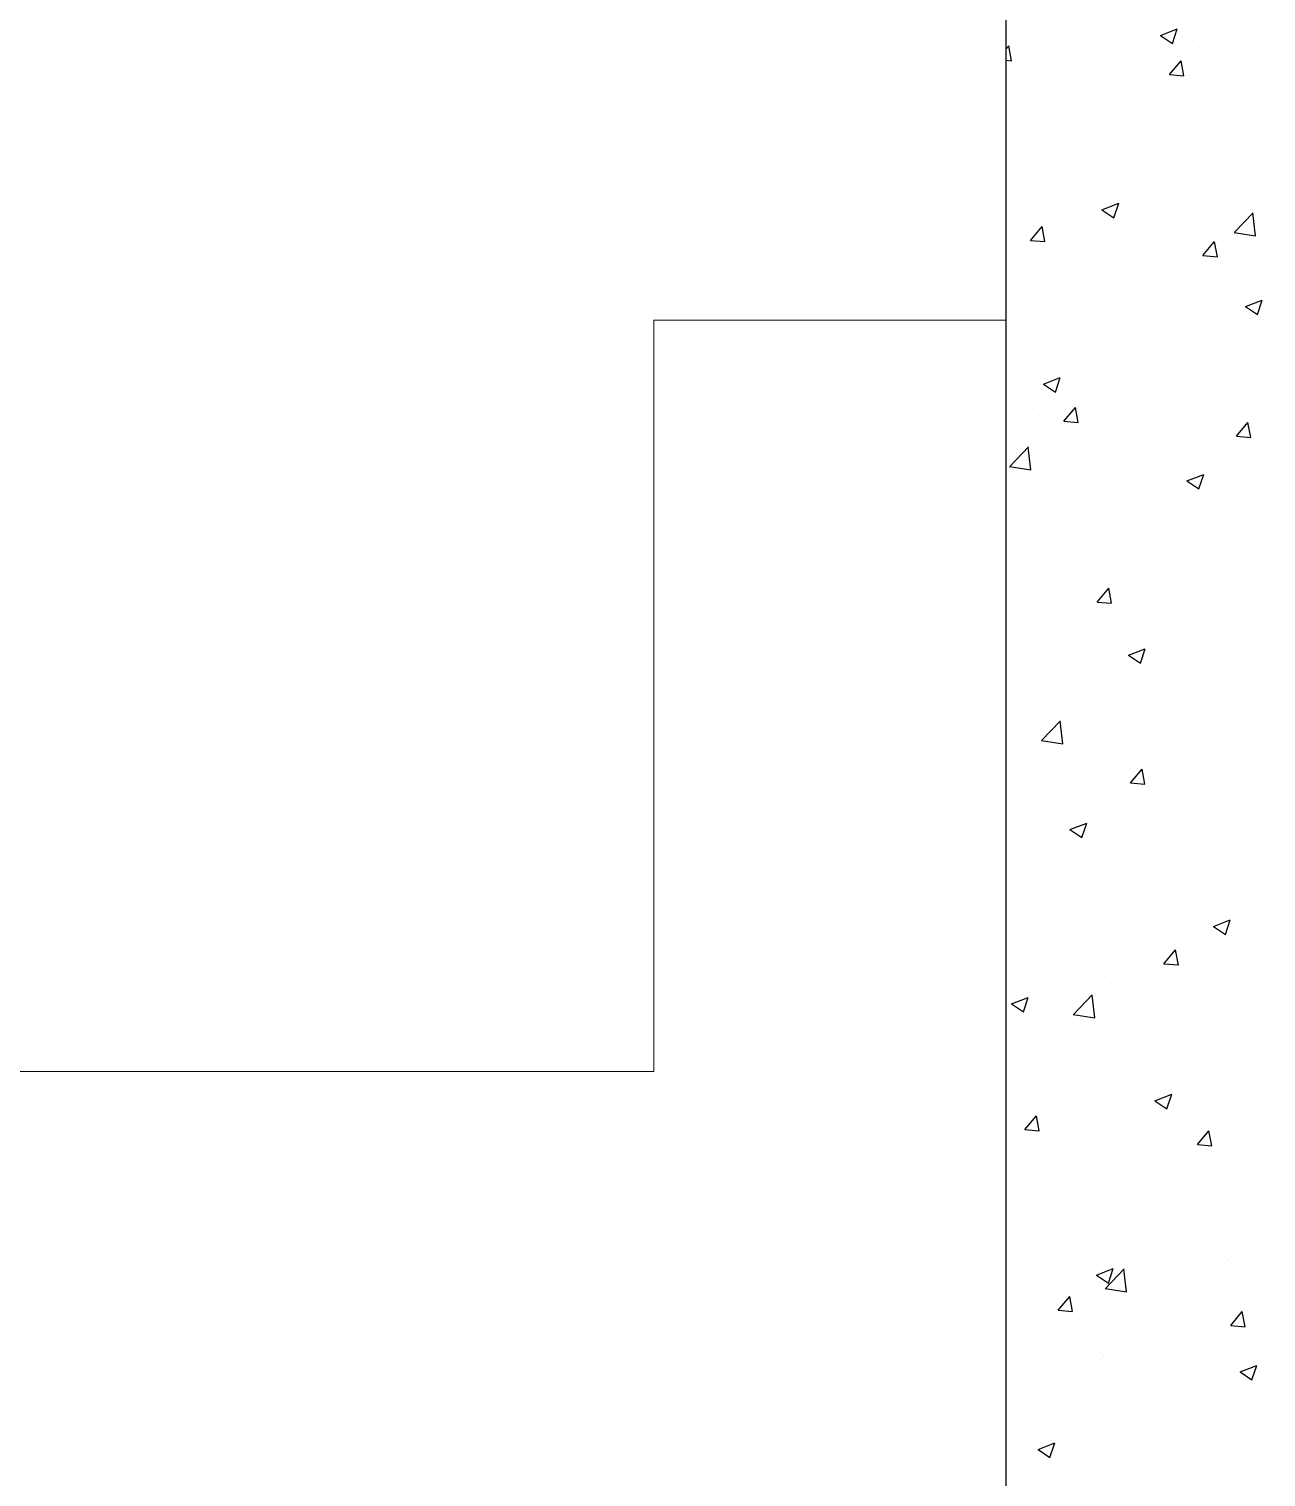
# Model space of a CAD drawing. Header units: millimetres. Extents: x 331487 to 517269, y 198509 to 399936.
# Drawn here: x 419314 to 419828, y 396058 to 396661 of the extents above; entities that cross this region are included whole.
import ezdxf

# ---------------------------------------------------------------- set-up
doc = ezdxf.new("R2010")
doc.units = ezdxf.units.MM
doc.header["$MEASUREMENT"] = 0
doc.layers.add('9th_Column', color=2, linetype='Continuous', lineweight=25)
doc.layers.add('9th_Hatch-4', color=252, linetype='Continuous', lineweight=5)
doc.layers.add('COLUMN', color=6, linetype='Continuous')

msp = doc.modelspace()

# ---------------------------------------------------------------- linework, layer by layer
at = {"layer": '9th_Column'}
msp.add_line((419720.13, 398049.03), (419720.13, 392649.03), dxfattribs=at)
at = {"layer": '9th_Hatch-4', "linetype": 'Continuous'}
for p, q in [((419573.66, 396539.61), (419720.13, 396539.61)), ((419573.66, 396227.11), (419573.66, 396539.61)), ((419261.16, 396227.11), (419573.66, 396227.11))]:
    msp.add_line(p, q, dxfattribs=at)
at = {"layer": 'COLUMN', "color": 2, "linetype": 'Continuous'}
for p, q in [((419747.24, 396655.41), (419747.24, 396655.41)), ((419784.43, 396658.05), (419791.43, 396660.74)), ((419784.43, 396658.05), (419789.4, 396654.7)), ((419789.4, 396654.7), (419791.42, 396660.74)), ((419820.34, 396656.51), (419820.34, 396656.51)), ((419720.13, 396652.35), (419721.33, 396653.77)), ((419722.48, 396647.5), (419721.33, 396653.77)), ((419776.37, 396649.29), (419776.37, 396649.29)), ((419800.62, 396653.16), (419800.62, 396653.16)), ((419801.4, 396652.59), (419801.4, 396652.59)), ((419720.13, 396647.71), (419722.49, 396647.51)), ((419762.02, 396646.5), (419762.02, 396646.5)), ((419788.23, 396641.75), (419793.06, 396647.5)), ((419794.21, 396641.22), (419793.05, 396647.49)), ((419780.38, 396641.42), (419780.38, 396641.42)), ((419788.23, 396641.75), (419794.21, 396641.23)), ((419729.03, 396634.38), (419729.03, 396634.38)), ((419775.1, 396613.15), (419775.1, 396613.15)), ((419812.97, 396618.13), (419812.97, 396618.13)), ((419750.06, 396609.85), (419750.06, 396609.85)), ((419779.16, 396608.13), (419779.16, 396608.13)), ((419800.21, 396611.51), (419800.21, 396611.51)), ((419727.77, 396604.31), (419727.77, 396604.31)), ((419727.82, 396601.09), (419727.82, 396601.09)), ((419741.89, 396601.5), (419741.89, 396601.5)), ((419781.15, 396602.06), (419781.15, 396602.06)), ((419748.85, 396590.88), (419748.85, 396590.88)), ((419760.1, 396585.54), (419767.1, 396588.23)), ((419760.1, 396585.54), (419765.07, 396582.18)), ((419765.07, 396582.18), (419767.09, 396588.23)), ((419802.23, 396588.63), (419802.23, 396588.63)), ((419815.2, 396576.22), (419822.99, 396584.33)), ((419824.01, 396574.75), (419822.91, 396584.24)), ((419730.38, 396572.81), (419735.2, 396578.56)), ((419736.36, 396572.28), (419735.2, 396578.55)), ((419786.66, 396578.69), (419786.66, 396578.69)), ((419730.38, 396572.81), (419736.36, 396572.29)), ((419748.79, 396573.7), (419748.79, 396573.7)), ((419777.95, 396574.84), (419777.95, 396574.84)), ((419802.11, 396566.53), (419806.93, 396572.28)), ((419808.08, 396566), (419806.93, 396572.27)), ((419815.12, 396576.12), (419824.01, 396574.75)), ((419723.76, 396570.41), (419723.76, 396570.41)), ((419726.6, 396567.8), (419726.6, 396567.8)), ((419802.11, 396566.53), (419808.09, 396566.01)), ((419761.25, 396551.23), (419761.25, 396551.23)), ((419796.08, 396551.84), (419796.08, 396551.84)), ((419814.64, 396548.97), (419814.64, 396548.97)), ((419819.79, 396545.28), (419826.79, 396547.97)), ((419823.51, 396547.56), (419823.51, 396547.56)), ((419824.76, 396541.92), (419826.78, 396547.96)), ((419827.24, 396547.95), (419827.24, 396547.95)), ((419737.76, 396541.83), (419737.76, 396541.83)), ((419776.73, 396541.55), (419776.73, 396541.55)), ((419819.79, 396545.28), (419824.76, 396541.92)), ((419760.36, 396539.25), (419760.36, 396539.25)), ((419722.48, 396534.26), (419722.48, 396534.26)), ((419725.39, 396534.51), (419725.39, 396534.51)), ((419820.04, 396529.89), (419820.04, 396529.89)), ((419761.72, 396519.87), (419761.72, 396519.87)), ((419735.76, 396513.02), (419742.77, 396515.71)), ((419735.76, 396513.02), (419740.74, 396509.67)), ((419740.73, 396509.67), (419742.76, 396515.71)), ((419822.24, 396511.42), (419822.24, 396511.42)), ((419826.03, 396514.66), (419826.03, 396514.66)), ((419775.51, 396508.26), (419775.51, 396508.26)), ((419797.2, 396508.12), (419797.2, 396508.12)), ((419724.17, 396501.22), (419724.17, 396501.22)), ((419734.05, 396499.81), (419734.05, 396499.81)), ((419741.78, 396500.13), (419741.78, 396500.13)), ((419744.26, 396497.59), (419749.08, 396503.34)), ((419750.23, 396497.06), (419749.08, 396503.33)), ((419744.26, 396497.59), (419750.24, 396497.07)), ((419795.16, 396497.87), (419795.16, 396497.87)), ((419815.98, 396491.32), (419820.81, 396497.06)), ((419821.96, 396490.78), (419820.8, 396497.05)), ((419721.74, 396478.8), (419729.53, 396486.92)), ((419730.54, 396477.34), (419729.44, 396486.83)), ((419762.87, 396486.69), (419762.87, 396486.69)), ((419815.98, 396491.32), (419821.96, 396490.79)), ((419799.91, 396484.88), (419799.91, 396484.88)), ((419816.25, 396484.44), (419816.25, 396484.44)), ((419824.81, 396481.37), (419824.81, 396481.37)), ((419721.65, 396478.71), (419730.55, 396477.33)), ((419741.59, 396474.87), (419741.59, 396474.87)), ((419774.3, 396474.97), (419774.3, 396474.97)), ((419795.45, 396472.76), (419802.46, 396475.45)), ((419800.42, 396469.41), (419802.45, 396475.45)), ((419770.9, 396468.68), (419770.9, 396468.68)), ((419795.46, 396472.76), (419800.43, 396469.41)), ((419795.93, 396471.98), (419795.93, 396471.98)), ((419722.95, 396467.93), (419722.95, 396467.93)), ((419721.89, 396449.3), (419721.89, 396449.3)), ((419775.27, 396447.04), (419775.27, 396447.04)), ((419823.59, 396448.08), (419823.59, 396448.08)), ((419773.08, 396441.68), (419773.08, 396441.68)), ((419721.74, 396434.64), (419721.74, 396434.64)), ((419769.62, 396432.54), (419769.62, 396432.54)), ((419807.5, 396437.52), (419807.5, 396437.52)), ((419744.59, 396429.24), (419744.59, 396429.24)), ((419758.13, 396422.37), (419762.95, 396428.12)), ((419764.11, 396421.84), (419762.95, 396428.11)), ((419758.13, 396422.37), (419764.11, 396421.85)), ((419795.78, 396425.21), (419795.78, 396425.21)), ((419737.47, 396415.2), (419737.47, 396415.2)), ((419822.38, 396414.79), (419822.38, 396414.79)), ((419771.87, 396408.39), (419771.87, 396408.39)), ((419771.12, 396400.25), (419778.13, 396402.94)), ((419776.09, 396396.89), (419778.12, 396402.93)), ((419819.75, 396403.26), (419819.75, 396403.26)), ((419720.52, 396401.35), (419720.52, 396401.35)), ((419771.12, 396400.25), (419776.1, 396396.89)), ((419781.19, 396398.08), (419781.19, 396398.08)), ((419743.32, 396393.09), (419743.32, 396393.09)), ((419755.79, 396395.94), (419755.79, 396395.94)), ((419761.43, 396393.25), (419761.43, 396393.25)), ((419809.18, 396393.69), (419809.18, 396393.69)), ((419723.5, 396384.76), (419723.5, 396384.76)), ((419776.88, 396382.51), (419776.88, 396382.51)), ((419821.16, 396381.5), (419821.16, 396381.5)), ((419735, 396364.84), (419742.79, 396372.96)), ((419743.8, 396363.37), (419742.7, 396372.87)), ((419770.65, 396375.1), (419770.65, 396375.1)), ((419818.04, 396366.95), (419818.04, 396366.95)), ((419734.91, 396364.75), (419743.8, 396363.37)), ((419754.88, 396358.64), (419754.88, 396358.64)), ((419799.62, 396358.25), (419799.62, 396358.25)), ((419741.3, 396348.24), (419741.3, 396348.24)), ((419772.01, 396347.15), (419776.83, 396352.9)), ((419777.98, 396346.62), (419776.83, 396352.89)), ((419819.95, 396348.21), (419819.95, 396348.21)), ((419735.9, 396345.11), (419735.9, 396345.11)), ((419772.01, 396347.15), (419777.99, 396346.63)), ((419789.28, 396342.86), (419789.28, 396342.86)), ((419769.43, 396341.81), (419769.43, 396341.81)), ((419746.79, 396327.73), (419753.79, 396330.42)), ((419751.76, 396324.38), (419753.79, 396330.42)), ((419816.77, 396330.81), (419816.77, 396330.81)), ((419746.79, 396327.73), (419751.77, 396324.38)), ((419791.73, 396327.51), (419791.73, 396327.51)), ((419728.58, 396319.2), (419728.58, 396319.2)), ((419818.73, 396314.93), (419818.73, 396314.93)), ((419768.22, 396308.52), (419768.22, 396308.52)), ((419795.49, 396298.58), (419795.49, 396298.58)), ((419828.33, 396296.35), (419828.33, 396296.35)), ((419737.17, 396288.57), (419737.17, 396288.57)), ((419765.43, 396288.07), (419765.43, 396288.07)), ((419769.81, 396291.76), (419769.81, 396291.76)), ((419790.46, 396291.37), (419790.46, 396291.37)), ((419806.48, 396287.47), (419813.48, 396290.16)), ((419811.45, 396284.11), (419813.48, 396290.16)), ((419823.19, 396289.5), (419823.19, 396289.5)), ((419806.48, 396287.47), (419811.46, 396284.12)), ((419720.13, 396277.69), (419720.14, 396277.69)), ((419737.51, 396280.58), (419737.51, 396280.58)), ((419785.88, 396271.93), (419790.7, 396277.68)), ((419791.86, 396271.4), (419790.7, 396277.67)), ((419790.89, 396278.32), (419790.89, 396278.32)), ((419817.51, 396281.64), (419817.51, 396281.64)), ((419819.45, 396276.63), (419819.45, 396276.63)), ((419767, 396275.23), (419767, 396275.23)), ((419785.88, 396271.93), (419791.86, 396271.41)), ((419761.13, 396266.62), (419761.13, 396266.62)), ((419722.46, 396255.22), (419729.46, 396257.91)), ((419727.43, 396251.86), (419729.46, 396257.9)), ((419748.25, 396250.88), (419756.04, 396258.99)), ((419757.06, 396249.41), (419755.96, 396258.9)), ((419722.46, 396255.22), (419727.43, 396251.86)), ((419764.15, 396251.93), (419764.15, 396251.93)), ((419802.03, 396256.91), (419802.03, 396256.91)), ((419739.12, 396248.63), (419739.12, 396248.63)), ((419748.17, 396250.79), (419757.06, 396249.41)), ((419816.3, 396248.35), (419816.3, 396248.35)), ((419749.91, 396240.92), (419749.91, 396240.92)), ((419765.79, 396241.94), (419765.79, 396241.94)), ((419803.3, 396238.67), (419803.3, 396238.67)), ((419799.32, 396231.62), (419799.32, 396231.62)), ((419741, 396221.61), (419741, 396221.61)), ((419775.72, 396217.47), (419775.72, 396217.47)), ((419782.15, 396214.96), (419789.15, 396217.64)), ((419787.12, 396211.6), (419789.15, 396217.64)), ((419737.85, 396212.49), (419737.85, 396212.49)), ((419782.15, 396214.96), (419787.13, 396211.6)), ((419815.08, 396215.06), (419815.08, 396215.06)), ((419728.03, 396202.99), (419732.85, 396208.73)), ((419734.01, 396202.46), (419732.85, 396208.73)), ((419764.57, 396208.66), (419764.57, 396208.66)), ((419728.03, 396202.99), (419734.01, 396202.47)), ((419799.76, 396196.71), (419804.58, 396202.46)), ((419805.73, 396196.18), (419804.58, 396202.45)), ((419799.76, 396196.71), (419805.74, 396196.19)), ((419730.44, 396189.83), (419730.44, 396189.83)), ((419783.82, 396187.57), (419783.82, 396187.57)), ((419812.57, 396186.34), (419812.57, 396186.34)), ((419813.87, 396181.77), (419813.87, 396181.77)), ((419749.41, 396178.03), (419749.41, 396178.03)), ((419751.52, 396176.39), (419751.52, 396176.39)), ((419763.35, 396175.37), (419763.35, 396175.37)), ((419804.91, 396174.14), (419804.91, 396174.14)), ((419795.19, 396171.95), (419795.19, 396171.95)), ((419736.88, 396161.94), (419736.88, 396161.94)), ((419811.29, 396150.2), (419811.29, 396150.2)), ((419819.16, 396150), (419819.16, 396150)), ((419757.82, 396142.44), (419764.82, 396145.13)), ((419761.51, 396136.91), (419769.3, 396145.03)), ((419762.79, 396139.08), (419764.82, 396145.13)), ((419770.32, 396135.44), (419769.21, 396144.94)), ((419786.26, 396146.9), (419786.26, 396146.9)), ((419812.65, 396148.48), (419812.65, 396148.48)), ((419723.1, 396138.59), (419723.1, 396138.59)), ((419757.82, 396142.44), (419762.79, 396139.09)), ((419760.84, 396139.99), (419760.84, 396139.99)), ((419762.14, 396142.08), (419762.14, 396142.08)), ((419741.91, 396127.77), (419746.73, 396133.51)), ((419747.88, 396127.24), (419746.73, 396133.51)), ((419761.43, 396136.82), (419770.32, 396135.44)), ((419763.93, 396136.74), (419763.93, 396136.74)), ((419817.31, 396134.48), (419817.31, 396134.48)), ((419741.91, 396127.77), (419747.89, 396127.25)), ((419813.63, 396121.49), (419818.45, 396127.24)), ((419819.61, 396120.96), (419818.45, 396127.23)), ((419813.63, 396121.49), (419819.61, 396120.97)), ((419811.43, 396115.19), (419811.43, 396115.19)), ((419822.86, 396115.74), (419822.86, 396115.74)), ((419759.95, 396107.46), (419759.95, 396107.46)), ((419760.92, 396108.79), (419760.92, 396108.79)), ((419784.99, 396110.76), (419784.99, 396110.76)), ((419799.03, 396104.99), (419799.03, 396104.99)), ((419817.51, 396102.18), (419824.51, 396104.87)), ((419817.51, 396102.18), (419822.48, 396098.82)), ((419822.48, 396098.82), (419824.51, 396104.87)), ((419740.71, 396094.98), (419740.71, 396094.98)), ((419744.45, 396085.64), (419744.45, 396085.64)), ((419797.84, 396083.38), (419797.84, 396083.38)), ((419810.22, 396081.9), (419810.22, 396081.9)), ((419733.49, 396069.93), (419740.49, 396072.61)), ((419738.46, 396066.57), (419740.49, 396072.61)), ((419758.68, 396071.32), (419758.68, 396071.32)), ((419759.71, 396075.5), (419759.71, 396075.5)), ((419765.54, 396072.21), (419765.54, 396072.21)), ((419796.55, 396076.3), (419796.55, 396076.3)), ((419733.49, 396069.93), (419738.46, 396066.57)), ((419733.65, 396068.02), (419733.65, 396068.02)), ((419818.92, 396069.95), (419818.92, 396069.95))]:
    msp.add_line(p, q, dxfattribs=at)

doc.saveas('drawing.dxf')
